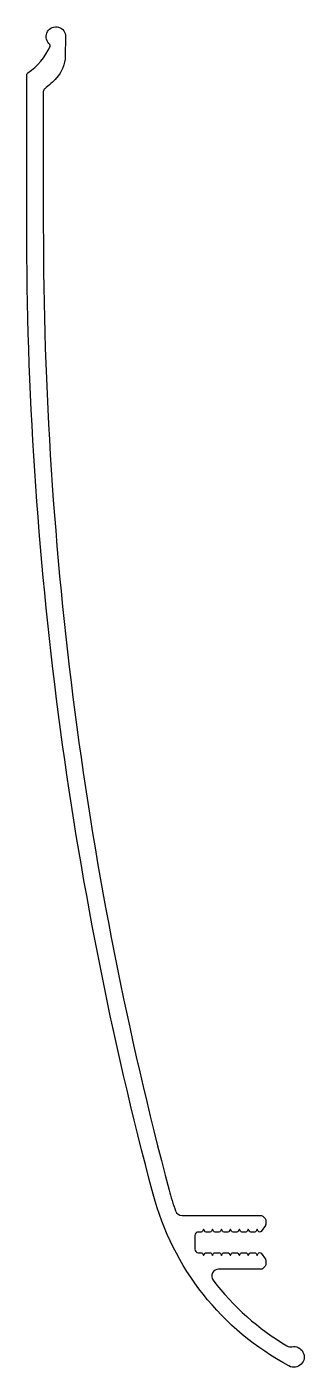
# Model space of a CAD drawing. Extents: x 1297 to 1337, y 159 to 354.
import ezdxf

# ---------------------------------------------------------------- set-up
doc = ezdxf.new("R2010")
doc.units = 0
doc.layers.get('0').update_dxf_attribs({"linetype": 'CONTINUOUS'})

msp = doc.modelspace()

# ---------------------------------------------------------------- linework, layer by layer
at = {"color": 7, "linetype": 'CONTINUOUS'}
msp.add_lwpolyline([(1299.56, 344.63), (1299.56, 325.01, 0.064876), (1317.85, 184.69, 0.021265), (1318.8, 181.64, 0.31664), (1319.74, 180.97), (1331.3, 180.97, -0.198912), (1331.48, 180.9), (1331.83, 180.55, -0.198912), (1331.9, 180.37), (1331.9, 179.68, -0.155517), (1331.86, 179.54), (1331.22, 178.65, -0.493145), (1330.83, 178.7), (1330.67, 178.97), (1330.51, 178.7, -0.267949), (1330.3, 178.57), (1329.75, 178.57, -0.267949), (1329.53, 178.7), (1329.37, 178.97), (1329.21, 178.7, -0.267949), (1329, 178.57), (1328.45, 178.57, -0.267949), (1328.23, 178.7), (1328.07, 178.97), (1327.91, 178.7, -0.267949), (1327.7, 178.57), (1327.15, 178.57, -0.267949), (1326.93, 178.7), (1326.77, 178.97), (1326.61, 178.7, -0.267949), (1326.4, 178.57), (1325.85, 178.57, -0.267949), (1325.63, 178.7), (1325.47, 178.97), (1325.31, 178.7, -0.267949), (1325.1, 178.57), (1324.55, 178.57, -0.267949), (1324.33, 178.7), (1324.17, 178.97), (1324.01, 178.7, -0.267949), (1323.8, 178.57), (1323.25, 178.57, -0.267949), (1323.03, 178.7), (1322.87, 178.97), (1322.71, 178.7, -0.267949), (1322.5, 178.57), (1322.1, 178.57, 0.414214), (1321.6, 178.07), (1321.6, 176.07, 0.414214), (1322.1, 175.57), (1322.5, 175.57, -0.267949), (1322.71, 175.45), (1322.87, 175.17), (1323.03, 175.45, -0.267949), (1323.25, 175.57), (1323.8, 175.57, -0.267949), (1324.01, 175.45), (1324.17, 175.17), (1324.33, 175.45, -0.267949), (1324.55, 175.57), (1325.1, 175.57, -0.267949), (1325.31, 175.45), (1325.47, 175.17), (1325.63, 175.45, -0.267949), (1325.85, 175.57), (1326.4, 175.57, -0.267949), (1326.61, 175.45), (1326.77, 175.17), (1326.93, 175.45, -0.267949), (1327.15, 175.57), (1327.7, 175.57, -0.267949), (1327.91, 175.45), (1328.07, 175.17), (1328.23, 175.45, -0.267949), (1328.45, 175.57), (1329, 175.57, -0.267949), (1329.21, 175.45), (1329.37, 175.17), (1329.53, 175.45, -0.267949), (1329.75, 175.57), (1330.3, 175.57, -0.267949), (1330.51, 175.45), (1330.67, 175.17), (1330.83, 175.45, -0.493145), (1331.22, 175.5), (1331.86, 174.61, -0.155517), (1331.9, 174.46), (1331.9, 173.78, -0.198912), (1331.83, 173.6), (1331.48, 173.25, -0.198912), (1331.3, 173.17), (1325.06, 173.17, 0.620284), (1324.26, 171.57, 0.096601), (1335, 161.99, 0.184399), (1335.71, 161.87, -1.419054), (1335.29, 159.07, -0.207754), (1315.53, 184.07, -0.064876), (1297.16, 325.01), (1297.16, 347.12, -0.251235), (1297.3, 347.37, 0.14194), (1300.54, 351.2, 0.285521), (1300.5, 351.49), (1300.38, 351.64, -1.508286), (1302.81, 352.6), (1302.75, 349.79, -0.178301), (1301.49, 346.61, -0.047418), (1299.76, 345.03, 0.235025)], format="xyb", close=True, dxfattribs=at)

doc.saveas('drawing.dxf')
